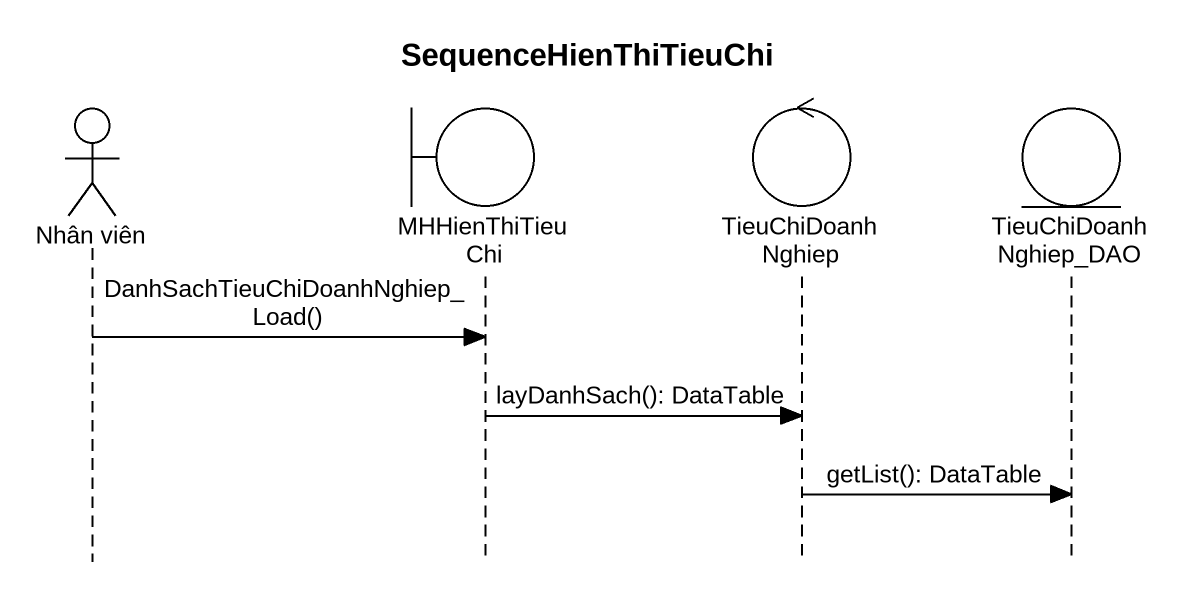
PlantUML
@startuml
title SequenceHienThiTieuChi
hide footbox
actor "Nhân viên" as Nhân_viên
boundary MHHienThiTieuChi
control TieuChiDoanhNghiep
entity TieuChiDoanhNghiep_DAO

Nhân_viên -> MHHienThiTieuChi : DanhSachTieuChiDoanhNghiep_Load()
MHHienThiTieuChi -> TieuChiDoanhNghiep : layDanhSach(): DataTable
TieuChiDoanhNghiep -> TieuChiDoanhNghiep_DAO : getList(): DataTable
@enduml
